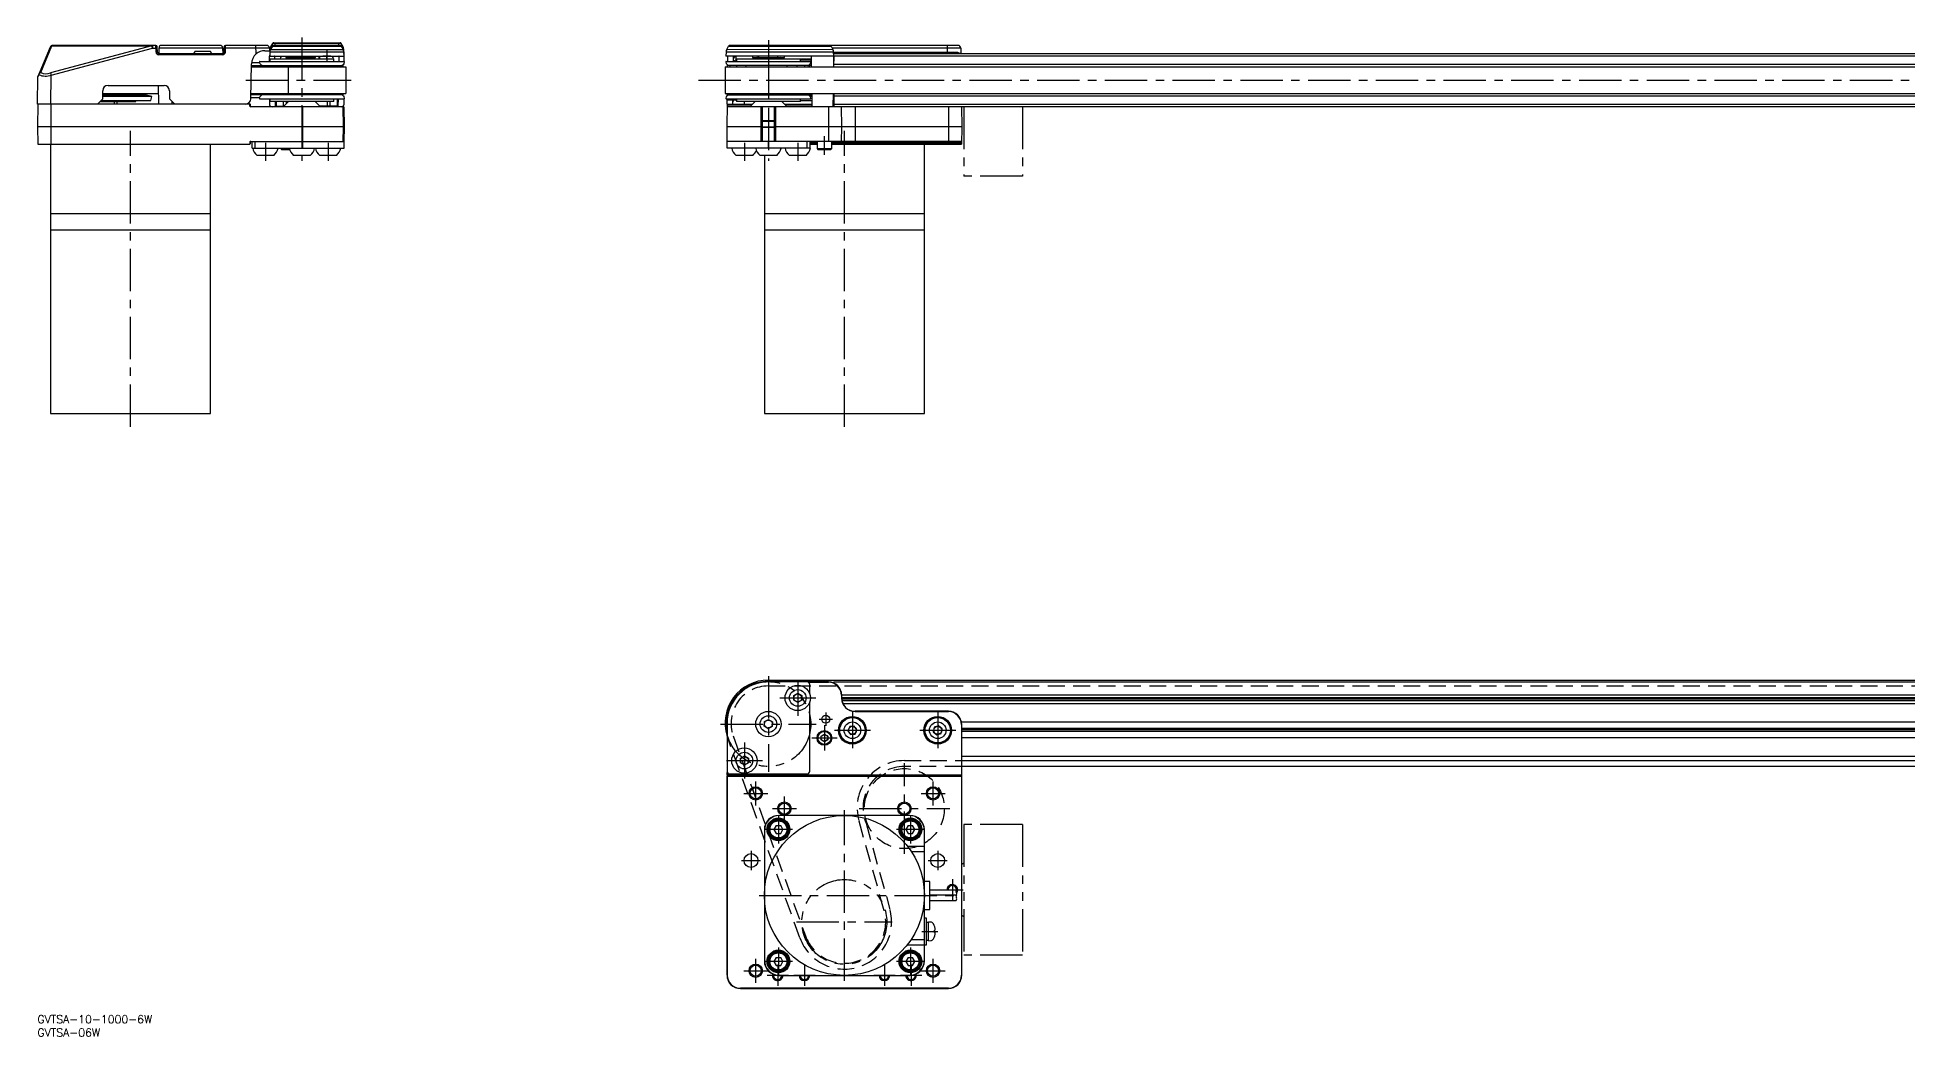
# Model space of a CAD drawing. Extents: x 0 to 1403, y -8 to 367.
# Drawn here: x 0 to 701, y -8 to 367 of the extents above; entities that cross this region are included whole.
import ezdxf

# ---------------------------------------------------------------- set-up
doc = ezdxf.new("R2010")
doc.units = 0
doc.header["$LTSCALE"] = 0.5
for name, pattern in [('CENTER', [50.8, 31.75, -6.35, 6.35, -6.35]), ('DASHED', [19.05, 12.7, -6.35]), ('PHANTOM', [63.5, 31.75, -6.35, 6.35, -6.35, 6.35, -6.35])]:
    doc.linetypes.add(name, pattern=pattern)
for name, color, linetype in [('MSM_CENTER', 1, 'CENTER'), ('MSM_CONTINUOUS', 7, 'CONTINUOUS'), ('MSM_DASHED', 4, 'DASHED'), ('MSM_IMAGINARY', 6, 'PHANTOM'), ('MSM_NARROW', 5, 'CONTINUOUS'), ('MSM_PART_NUMBER', 7, 'CONTINUOUS')]:
    doc.layers.add(name, color=color, linetype=linetype)
doc.styles.get("Standard").update_dxf_attribs({"font": 'txt.shx', "height": 3, "bigfont": 'bigfont.shx'})

# ---------------------------------------------------------------- blocks, each defined once
blk = doc.blocks.new('*U3')
at = {"layer": 'MSM_PART_NUMBER'}
blk.add_text('GVTSA-10-1000-6W', height=3, dxfattribs=at).set_placement((0, -3))
blk = doc.blocks.new('*U4')
at = {"layer": 'MSM_PART_NUMBER'}
blk.add_text('GVTSA-06W', height=3, dxfattribs=at).set_placement((0, -8))

msp = doc.modelspace()

# ---------------------------------------------------------------- linework, layer by layer
at = {"layer": 'MSM_CENTER'}
for p, q in [((99.2, 366.7), (99.2, 320.45)), ((274.1, 365.7), (274.1, 320.45)), ((108.5, 362), (108.5, 357.6)), ((78.17, 350.7), (117.7, 350.7)), ((247.9, 350.7), (1299.84, 350.7)), ((34.95, 220.7), (34.95, 331.7)), ((295.1, 322.7), (295.1, 329.7)), ((302.6, 220.7), (302.6, 331.7)), ((85.5, 327.2), (85.5, 320.45)), ((109, 327.2), (109, 320.45)), ((265.1, 327.2), (265.1, 320.45)), ((285.1, 327.2), (285.1, 320.45)), ((274.1, 127.12), (274.1, 91.29)), ((285.1, 125.75), (285.1, 112.25)), ((278.35, 119), (291.85, 119)), ((295.6, 113.5), (295.6, 108.5)), ((305.6, 113.62), (305.6, 100.12)), ((337.6, 113.62), (337.6, 100.12)), ((256.19, 109.2), (292.02, 109.2)), ((293.1, 111), (298.1, 111)), ((295.1, 108.75), (295.1, 99.25)), ((298.85, 106.87), (312.35, 106.87)), ((330.85, 106.87), (344.35, 106.87)), ((265.1, 102.25), (265.1, 88.75)), ((290.35, 104), (299.85, 104)), ((258.35, 95.5), (271.85, 95.5)), ((325.1, 60.5), (325.1, 94.5)), ((269.35, 78.7), (269.35, 87.7)), ((335.85, 78.7), (335.85, 87.7)), ((264.85, 83.2), (273.85, 83.2)), ((275.6, 77.5), (284.6, 77.5)), ((280.1, 73), (280.1, 82)), ((308.1, 77.5), (342.1, 77.5)), ((331.35, 83.2), (340.35, 83.2)), ((277.85, 74.95), (277.85, 64.45)), ((302.6, 12.95), (302.6, 76.95)), ((327.35, 74.95), (327.35, 64.45)), ((283.1, 69.7), (272.6, 69.7)), ((332.6, 69.7), (322.1, 69.7)), ((264, 58), (271.2, 58)), ((267.6, 61.6), (267.6, 54.4)), ((334, 58), (341.2, 58)), ((337.6, 61.6), (337.6, 54.4)), ((343.1, 51), (343.1, 43)), ((270.6, 44.95), (346.6, 44.95)), ((339.1, 47), (347.1, 47)), ((284.69, 35), (320.52, 35)), ((331.6, 31.45), (337.7, 31.45)), ((269.35, 12.2), (269.35, 21.2)), ((277.85, 25.45), (277.85, 14.95)), ((327.35, 25.45), (327.35, 14.95)), ((335.85, 12.2), (335.85, 21.2)), ((264.85, 16.7), (273.85, 16.7)), ((283.1, 20.2), (272.6, 20.2)), ((273.6, 15), (281.6, 15)), ((277.6, 19), (277.6, 11)), ((283.6, 15), (291.6, 15)), ((287.6, 19), (287.6, 11)), ((313.6, 15), (321.6, 15)), ((317.6, 19), (317.6, 11)), ((332.6, 20.2), (322.1, 20.2)), ((323.6, 15), (331.6, 15)), ((327.6, 19), (327.6, 11)), ((331.35, 16.7), (340.35, 16.7))]:
    msp.add_line(p, q, dxfattribs=at)
at = {"layer": 'MSM_CONTINUOUS'}
for p, q in [((88.67, 364.7), (113.49, 364.7)), ((89.14, 363.7), (89.14, 364.7)), ((112.86, 364.7), (112.86, 363.7)), ((4.74, 363.08), (0.26, 352.31)), ((1.25, 353.55), (5.43, 363.58)), ((42.9, 363.58), (4.95, 353.38)), ((5.19, 352.52), (43.13, 362.72)), ((5.43, 363.58), (42.9, 363.58)), ((44.46, 363.7), (5.67, 363.7)), ((43.13, 363.7), (43.13, 362.72)), ((43.13, 362.72), (44.96, 362.72)), ((44.49, 361.19), (44.45, 363.7)), ((44.49, 361.19), (44.99, 361.19)), ((44.99, 361.19), (44.96, 363.21)), ((45.49, 360.7), (45.49, 360.21)), ((69.51, 360.21), (45.49, 360.21)), ((45.54, 362.72), (45.5, 360.7)), ((45.5, 360.7), (69.5, 360.7)), ((69.46, 362.72), (45.54, 362.72)), ((68.46, 363.7), (46.54, 363.7)), ((58.99, 361.19), (59, 361.3)), ((59.2, 361.5), (64.8, 361.5)), ((61.39, 360.2), (61.39, 360.21)), ((62.61, 360.21), (62.61, 360.2)), ((65.01, 361.19), (65, 361.3)), ((69.46, 362.72), (69.5, 360.7)), ((69.51, 360.7), (69.51, 360.21)), ((70.01, 361.19), (70.04, 363.21)), ((70.51, 361.19), (70.01, 361.19)), ((86.98, 362.72), (70.04, 362.72)), ((70.51, 361.19), (70.55, 363.7)), ((85.98, 363.7), (70.54, 363.7)), ((82.02, 360.51), (81.97, 363.7)), ((83.47, 357.7), (115, 357.7)), ((85.26, 361.7), (87, 361.7)), ((86.98, 362.72), (87, 361.7)), ((87, 357.7), (87, 359.7)), ((87.13, 361.25), (87.1, 359.7)), ((87.1, 359.7), (114.9, 359.7)), ((87.41, 362.25), (87.13, 362.25)), ((87.13, 361.25), (114.87, 361.25)), ((87.2, 358.7), (111.2, 358.7)), ((87.2, 358.7), (87.2, 357.7)), ((88.11, 364.45), (87.39, 363.22)), ((88.11, 363.45), (87.39, 362.22)), ((87.97, 363.22), (87.39, 363.22)), ((87.39, 362.22), (114.61, 362.22)), ((113.89, 364.45), (88.11, 364.45)), ((88.11, 363.45), (113.89, 363.45)), ((113.46, 363.7), (88.54, 363.7)), ((91.4, 359.5), (89, 359.5)), ((89.02, 358.7), (89, 359.5)), ((89.5, 359.7), (89.5, 359.5)), ((93.2, 359.7), (93.2, 359.2)), ((93.2, 359.2), (104.2, 359.2)), ((94, 358.7), (94, 359.2)), ((94.1, 358.7), (94.1, 359.2)), ((95.2, 359.1), (95.2, 358.82)), ((96.18, 359.1), (95.2, 359.1)), ((96.18, 359.2), (96.18, 359.1)), ((103.16, 359.1), (97.54, 359.1)), ((102.23, 359.1), (102.23, 359.2)), ((103.66, 359.7), (103.66, 359.2)), ((104.13, 359.7), (104.13, 359.2)), ((104.2, 359.07), (104.2, 359.2)), ((110.43, 359.6), (105.65, 359.6)), ((105.65, 358.7), (105.65, 359.6)), ((105.75, 359.6), (105.75, 358.7)), ((106.8, 359.7), (106.8, 359.6)), ((107.01, 359.7), (107, 359.69)), ((107, 359.69), (107, 359.6)), ((110, 359.69), (107, 359.69)), ((108.5, 358.7), (108.5, 359.6)), ((110, 359.69), (109.99, 359.7)), ((110, 359.6), (110, 359.69)), ((110.2, 359.6), (110.2, 359.7)), ((113, 359.5), (110.6, 359.5)), ((111.2, 357.7), (111.2, 358.7)), ((112.5, 359.7), (112.5, 359.5)), ((113, 359.5), (112.97, 357.7)), ((114.61, 363.22), (113.89, 364.45)), ((113.89, 363.45), (114.61, 362.22)), ((114.61, 363.22), (114.03, 363.22)), ((114.87, 362.25), (114.59, 362.25)), ((114.9, 360.7), (114.87, 362.25)), ((114.87, 361.25), (114.9, 359.7)), ((114.88, 360.7), (114.9, 360.7)), ((115, 357.7), (115, 359.7)), ((258.23, 361.25), (258.2, 359.7)), ((1249.6, 359.7), (258.2, 359.7)), ((258.23, 361.25), (298.57, 361.25)), ((258.32, 357.7), (289.89, 357.7)), ((258.5, 362.22), (259.21, 363.45)), ((258.5, 362.23), (298.31, 362.22)), ((258.88, 357.7), (258.92, 359.7)), ((259.21, 363.45), (297.6, 363.45)), ((345.24, 363.7), (259.63, 363.7)), ((260.92, 359.7), (260.89, 357.7)), ((261.88, 358.2), (260.89, 357.7)), ((261.91, 359.7), (261.88, 358.2)), ((262.1, 358.2), (261.88, 358.2)), ((261.92, 359.7), (261.9, 358.2)), ((262.1, 358.7), (262.1, 357.7)), ((262.1, 358.7), (290.12, 358.7)), ((268.1, 359.7), (268.1, 359.2)), ((268.1, 359.2), (280.1, 359.2)), ((270.09, 359.7), (270.09, 359.2)), ((270.1, 359.1), (270.1, 358.7)), ((273.5, 359.1), (270.1, 359.1)), ((271.08, 359.2), (271.08, 359.1)), ((278.1, 359.1), (274.48, 359.1)), ((277.13, 359.1), (277.13, 359.2)), ((277.53, 359.7), (277.53, 359.2)), ((278.1, 358.7), (278.1, 359.1)), ((280.1, 359.2), (280.1, 359.7)), ((286.1, 357.7), (286.1, 358.7)), ((290.12, 358.42), (286.1, 358.42)), ((290.13, 358.2), (286.1, 358.2)), ((290.1, 359.5), (290.17, 355.7)), ((297.6, 363.45), (298.31, 362.22)), ((346.24, 362.72), (298.02, 362.72)), ((298.6, 359.7), (298.53, 355.7)), ((298.6, 359.7), (298.57, 361.25)), ((298.58, 361.2), (345.04, 361.2)), ((298.6, 360.7), (1290, 360.7)), ((298.6, 355.7), (298.6, 360.7)), ((341.27, 361.2), (341.22, 363.7)), ((343.27, 361.2), (344.14, 360.69)), ((345.04, 361.2), (346.12, 360.7)), ((346.24, 362.72), (346.28, 360.7)), ((0, 341.7), (0.18, 351.95)), ((0.56, 352.69), (0.18, 351.95)), ((0.18, 351.95), (0.26, 352.31)), ((4.95, 353.38), (5.19, 352.52)), ((5, 341.7), (5.19, 352.52)), ((80.03, 343.67), (80.26, 356.79)), ((80.24, 355.7), (115.7, 355.7)), ((80.25, 356.2), (114.7, 356.2)), ((83.29, 357.2), (80.29, 357.2)), ((82.5, 355.7), (82.5, 356.2)), ((83.74, 356.2), (83.74, 355.7)), ((84.81, 356.2), (84.81, 355.7)), ((87.23, 356.2), (87.23, 355.7)), ((90.76, 356.2), (90.76, 355.7)), ((94, 355.7), (94, 345.7)), ((106.19, 355.7), (106.19, 356.2)), ((110.04, 355.7), (110.04, 356.2)), ((112.88, 355.7), (112.88, 356.2)), ((114.45, 355.7), (114.45, 356.2)), ((114.66, 355.7), (114.66, 356.2)), ((114.7, 355.7), (114.7, 356.2)), ((114.82, 356.7), (115, 356.7)), ((115, 356.7), (115, 356.95)), ((115.7, 355.7), (115.7, 345.7)), ((257.9, 355.7), (257.9, 345.7)), ((257.9, 355.7), (1290.3, 355.7)), ((258.64, 356.2), (258.64, 355.7)), ((290.16, 356.2), (258.64, 356.2)), ((258.85, 356.2), (258.86, 356.4)), ((259.71, 356.2), (259.71, 355.7)), ((262.13, 356.2), (262.13, 355.7)), ((265.66, 356.2), (265.66, 355.7)), ((274.1, 355.7), (274.1, 345.7)), ((281.1, 355.7), (281.1, 356.2)), ((284.94, 355.7), (284.94, 356.2)), ((287.78, 355.7), (287.78, 356.2)), ((289.35, 355.7), (289.35, 356.2)), ((289.56, 355.7), (289.56, 356.2)), ((289.85, 356.87), (290.15, 356.87)), ((298.6, 356.7), (1249.6, 356.7)), ((22.5, 341.7), (24.5, 343.7)), ((24.5, 343.7), (24.5, 346.7)), ((24.5, 345.7), (45.37, 345.7)), ((40.43, 345.2), (24.5, 345.2)), ((41.43, 344.93), (24.5, 344.93)), ((42.93, 344.53), (24.5, 344.53)), ((26.5, 348.7), (47.5, 348.7)), ((32.66, 345.2), (32.66, 345.7)), ((36.36, 345.2), (36.36, 345.7)), ((38.99, 345.2), (38.99, 345.7)), ((40.31, 345.2), (40.31, 345.7)), ((42.93, 344.53), (40.43, 345.2)), ((42.52, 342.98), (42.93, 344.53)), ((45.32, 348.7), (45.44, 341.7)), ((49.5, 346.7), (49.5, 343.7)), ((49.5, 343.7), (51.5, 341.7)), ((80.04, 344.2), (83.29, 344.2)), ((114.7, 345.2), (80.06, 345.2)), ((80.07, 345.7), (115.7, 345.7)), ((83.42, 343.7), (114.98, 343.7)), ((83.7, 345.7), (83.7, 345.2)), ((83.74, 345.7), (83.74, 345.2)), ((84.5, 345.19), (84.5, 345.2)), ((84.81, 345.7), (84.81, 345.2)), ((87, 343.7), (87, 341.7)), ((87.2, 343.7), (87.2, 342.7)), ((87.23, 345.7), (87.23, 345.2)), ((90.76, 345.7), (90.76, 345.2)), ((106.19, 345.2), (106.19, 345.7)), ((110.04, 345.2), (110.04, 345.7)), ((111.2, 342.7), (111.2, 343.7)), ((112.5, 340.7), (112.5, 343.7)), ((112.72, 343.7), (112.67, 340.9)), ((112.88, 345.2), (112.88, 345.7)), ((114.45, 345.2), (114.45, 345.7)), ((114.66, 345.2), (114.66, 345.7)), ((114.7, 345.2), (114.7, 345.7)), ((115, 344.7), (114.82, 344.7)), ((115, 344.45), (115, 344.7)), ((115, 341.7), (115, 343.7)), ((257.9, 345.7), (1290.3, 345.7)), ((258.32, 343.7), (289.89, 343.7)), ((258.6, 341.7), (258.64, 343.7)), ((258.64, 345.7), (258.64, 345.2)), ((258.64, 345.2), (290.35, 345.2)), ((258.66, 344.87), (258.66, 345.2)), ((259.71, 345.7), (259.71, 345.2)), ((260.65, 343.7), (260.61, 341.7)), ((262.1, 343.7), (262.1, 342.7)), ((262.13, 345.7), (262.13, 345.2)), ((265.66, 345.7), (265.66, 345.2)), ((281.1, 345.2), (281.1, 345.7)), ((284.94, 345.2), (284.94, 345.7)), ((286.1, 342.7), (286.1, 343.7)), ((287.78, 345.2), (287.78, 345.7)), ((289.35, 345.2), (289.35, 345.7)), ((289.56, 345.2), (289.56, 345.7)), ((290.37, 344.53), (289.85, 344.53)), ((290.35, 345.7), (290.43, 340.9)), ((298.36, 345.7), (298.27, 340.9)), ((298.6, 345.7), (298.6, 340.7)), ((1249.6, 344.7), (298.6, 344.7)), ((0.15, 341.7), (0, 333.2)), ((79.65, 341.7), (0, 341.7)), ((5, 341.7), (5, 326.7)), ((23.5, 342.7), (36.93, 342.7)), ((23.78, 342.98), (42.52, 342.98)), ((28.95, 341.7), (28.95, 342.7)), ((29.93, 341.7), (29.93, 342.7)), ((36.93, 342.7), (36.93, 342.98)), ((50.56, 341.7), (50.58, 342.62)), ((79.65, 340.9), (79.65, 341.7)), ((79.65, 340.9), (79.85, 340.9)), ((79.85, 340.9), (79.85, 341.5)), ((114.87, 340.7), (80, 340.7)), ((87.16, 341.15), (87.16, 340.7)), ((111.2, 342.7), (87.2, 342.7)), ((89.33, 340.9), (89.3, 342.7)), ((89.33, 340.9), (92.4, 340.9)), ((89.5, 342.7), (89.5, 340.7)), ((94.2, 342.7), (92.2, 340.7)), ((92.34, 340.9), (92.34, 342.7)), ((93.38, 341.88), (93.39, 342.7)), ((99.5, 325.2), (99.5, 340.7)), ((106.2, 340.7), (104.2, 342.7)), ((112.67, 340.9), (106, 340.9)), ((108.61, 342.7), (108.63, 340.9)), ((109.66, 342.7), (109.66, 340.7)), ((114.76, 333.2), (114.62, 340.7)), ((114.67, 340.7), (114.8, 333.2)), ((114.84, 340.7), (114.84, 341.15)), ((114.87, 340.7), (115, 333.2)), ((258.6, 333.2), (258.75, 341.7)), ((258.6, 341.7), (268.1, 341.7)), ((260.64, 343.17), (258.63, 343.17)), ((1249.6, 340.7), (258.73, 340.7)), ((258.74, 340.9), (258.94, 340.9)), ((258.75, 341.7), (258.95, 341.5)), ((258.94, 340.9), (258.95, 341.5)), ((258.94, 340.9), (267.3, 340.9)), ((258.95, 341.5), (267.9, 341.5)), ((261.88, 343.2), (261.62, 343.2)), ((286.1, 342.7), (262.1, 342.7)), ((265.02, 342.7), (265.04, 341.7)), ((269.1, 342.7), (267.1, 340.7)), ((271.37, 327.7), (271.37, 340.7)), ((271.6, 327.7), (271.6, 340.7)), ((271.8, 340.7), (271.8, 327.7)), ((276.4, 327.7), (276.4, 340.7)), ((276.6, 340.7), (276.6, 327.7)), ((276.8, 340.7), (276.8, 327.7)), ((281.1, 340.7), (279.1, 342.7)), ((280.1, 341.7), (290.42, 341.7)), ((280.3, 341.5), (290.42, 341.5)), ((280.9, 340.9), (290.43, 340.9)), ((286.1, 342.98), (290.39, 342.98)), ((296.6, 340.7), (296.6, 327.7)), ((298.29, 341.7), (1258.6, 341.7)), ((301.6, 333.2), (301.47, 340.7)), ((306.6, 340.7), (306.6, 327.7)), ((341.6, 340.7), (341.6, 327.7)), ((346.47, 340.7), (346.6, 333.2)), ((114.76, 333.2), (0, 333.2)), ((0, 333.2), (0.11, 326.7)), ((114.66, 327.7), (114.76, 333.2)), ((114.8, 333.2), (114.7, 327.7)), ((115, 333.2), (114.8, 333.2)), ((115, 333.2), (114.9, 327.7)), ((114.99, 332.45), (114.99, 332.21)), ((115, 331.7), (114.99, 332.21)), ((115, 331.7), (114.99, 331.19)), ((271.6, 333.2), (258.6, 333.2)), ((258.7, 327.7), (258.6, 333.2)), ((276.6, 335.4), (271.6, 335.4)), ((271.6, 333), (276.6, 333)), ((276.4, 335.2), (271.8, 335.2)), ((271.8, 333.2), (276.4, 333.2)), ((346.6, 333.2), (276.6, 333.2)), ((301.51, 327.7), (301.6, 333.2)), ((346.6, 333.2), (346.49, 326.7)), ((0.11, 326.7), (79.66, 326.7)), ((4.95, 326.7), (4.95, 225.7)), ((64.95, 225.7), (64.95, 326.7)), ((79.69, 327.5), (79.65, 326.7)), ((79.69, 327.5), (79.89, 327.51)), ((79.86, 326.89), (79.89, 327.51)), ((80.03, 327.7), (115, 327.7)), ((80.5, 325.2), (80.5, 327.7)), ((80.5, 325.2), (115, 325.2)), ((81.5, 327.7), (81.5, 325.2)), ((91.25, 325.2), (91.25, 325)), ((91.25, 325), (91.55, 324.7)), ((91.25, 325), (94.49, 325)), ((91.55, 324.7), (94.58, 324.7)), ((115, 325.2), (115, 327.7)), ((258.6, 325.2), (258.6, 327.7)), ((346.51, 327.7), (258.6, 327.7)), ((289.85, 325.2), (258.6, 325.2)), ((274.1, 325.2), (274.1, 327.7)), ((288.6, 325.2), (288.6, 327.7)), ((289.6, 327.7), (289.6, 325.2)), ((289.6, 327.51), (292.35, 327.51)), ((292.35, 326.89), (289.6, 326.89)), ((289.6, 326.7), (292.35, 326.7)), ((292.35, 327.7), (292.35, 325)), ((292.35, 325), (292.65, 324.7)), ((292.35, 325), (297.85, 325)), ((292.65, 324.7), (297.55, 324.7)), ((297.55, 324.7), (297.85, 325)), ((297.85, 325), (297.85, 327.7)), ((297.85, 327.51), (346.3, 327.51)), ((346.29, 326.89), (297.85, 326.89)), ((297.85, 326.7), (346.49, 326.7)), ((332.6, 225.7), (332.6, 326.7)), ((346.3, 327.51), (346.29, 326.89)), ((346.29, 326.89), (346.49, 326.7)), ((346.3, 327.51), (346.5, 327.5)), ((88.63, 322.45), (82.38, 322.45)), ((102.32, 322.45), (96.08, 322.45)), ((112.13, 322.45), (105.88, 322.45)), ((268.23, 322.45), (261.98, 322.45)), ((277.23, 322.45), (270.98, 322.45)), ((272.6, 322.45), (272.6, 225.7)), ((288.23, 322.45), (281.98, 322.45)), ((4.95, 300.7), (64.95, 300.7)), ((272.6, 300.7), (332.6, 300.7)), ((64.95, 294.4), (4.95, 294.4)), ((332.6, 294.4), (272.6, 294.4)), ((4.95, 225.7), (64.95, 225.7)), ((272.6, 225.7), (332.6, 225.7)), ((274.1, 125.7), (1274.1, 125.7)), ((296.6, 125), (274.1, 125)), ((283.6, 119.87), (285.1, 120.73)), ((283.6, 118.13), (283.6, 119.87)), ((285.1, 120.73), (286.6, 119.87)), ((286.6, 119.87), (286.6, 118.13)), ((289.03, 124.9), (296.6, 124.9)), ((289.6, 120.52), (289.6, 124)), ((296.6, 125), (296.6, 124.9)), ((298.6, 125), (1276.6, 125)), ((298.6, 125), (298.6, 124.58)), ((301.51, 120), (301.51, 119)), ((301.51, 120), (301.6, 120)), ((301.6, 120.2), (1220.61, 120.2)), ((301.6, 119), (301.6, 120)), ((285.1, 117.27), (283.6, 118.13)), ((286.6, 118.13), (285.1, 117.27)), ((289.6, 91.5), (289.6, 117.48)), ((301.51, 119), (301.6, 119)), ((1192.23, 119.02), (301.6, 119.02)), ((1191.93, 118.5), (301.63, 118.5)), ((301.71, 117.98), (1192.23, 117.98)), ((1220.61, 116.8), (302.11, 116.8)), ((306.6, 114), (306.6, 113.9)), ((341.6, 114), (306.6, 114)), ((306.6, 113.9), (341.6, 113.9)), ((341.6, 114), (341.6, 113.9)), ((258.6, 109.5), (258.6, 15)), ((272.55, 108.42), (272.65, 110.15)), ((274, 107.47), (272.55, 108.42)), ((272.65, 110.15), (274.2, 110.93)), ((275.55, 108.25), (274, 107.47)), ((274.2, 110.93), (275.65, 109.98)), ((275.65, 109.98), (275.55, 108.25)), ((293.85, 104.72), (295.1, 105.44)), ((295.1, 105.44), (296.35, 104.72)), ((304.59, 108.28), (303.88, 106.7)), ((303.88, 106.7), (304.89, 105.29)), ((306.32, 108.45), (304.59, 108.28)), ((304.89, 105.29), (306.61, 105.46)), ((307.33, 107.04), (306.32, 108.45)), ((306.61, 105.46), (307.33, 107.04)), ((336.31, 108.02), (335.96, 106.32)), ((335.96, 106.32), (337.25, 105.17)), ((337.95, 108.57), (336.31, 108.02)), ((337.25, 105.17), (338.89, 105.72)), ((339.25, 107.41), (337.95, 108.57)), ((338.89, 105.72), (339.25, 107.41)), ((346.5, 110), (1220.61, 110)), ((346.51, 109), (346.51, 90.03)), ((346.6, 109), (346.51, 109)), ((346.6, 15), (346.6, 109)), ((1179.6, 107.52), (346.6, 107.52)), ((1179.6, 107), (346.6, 107)), ((346.6, 106.48), (1179.6, 106.48)), ((293.85, 103.28), (293.85, 104.72)), ((295.1, 102.56), (293.85, 103.28)), ((296.35, 103.28), (295.1, 102.56)), ((296.35, 104.72), (296.35, 103.28)), ((1220.61, 104), (346.6, 104)), ((263.6, 96.37), (265.1, 97.23)), ((263.6, 94.63), (263.6, 96.37)), ((265.1, 93.77), (263.6, 94.63)), ((265.1, 97.23), (266.6, 96.37)), ((266.6, 94.63), (265.1, 93.77)), ((266.6, 96.37), (266.6, 94.63)), ((1276.6, 97), (346.6, 97)), ((346.6, 95.5), (1265.87, 95.5)), ((1272.46, 93.3), (346.6, 93.3)), ((258.7, 90.03), (258.7, 91.07)), ((258.7, 89.69), (258.71, 89.65)), ((258.71, 89.65), (258.72, 89.66)), ((258.71, 15), (258.71, 89.65)), ((258.72, 89.66), (346.49, 89.66)), ((346.3, 90.09), (258.9, 90.09)), ((258.9, 89.89), (258.9, 90.09)), ((258.91, 89.86), (258.9, 89.89)), ((258.9, 89.89), (346.3, 89.89)), ((346.29, 89.86), (258.91, 89.86)), ((259.6, 90.5), (288.6, 90.5)), ((268.12, 84.86), (269.46, 81.14)), ((346.3, 89.89), (346.29, 89.86)), ((346.3, 90.09), (346.3, 89.89)), ((346.49, 89.65), (346.5, 89.69)), ((346.49, 89.66), (346.49, 89.65)), ((346.49, 89.65), (346.49, 15)), ((276.99, 71.2), (276.12, 69.7)), ((276.99, 71.2), (278.72, 71.2)), ((327.2, 74.95), (278, 74.95)), ((279.58, 69.7), (278.72, 71.2)), ((326.48, 71.2), (325.62, 69.7)), ((326.48, 71.2), (328.21, 71.2)), ((329.08, 69.7), (328.21, 71.2)), ((272.6, 69.55), (272.6, 20.35)), ((276.12, 69.7), (276.99, 68.2)), ((276.99, 68.2), (278.72, 68.2)), ((278.72, 68.2), (279.58, 69.7)), ((325.62, 69.7), (326.48, 68.2)), ((326.22, 63.45), (332.6, 63.45)), ((326.48, 68.2), (328.21, 68.2)), ((328.21, 68.2), (329.08, 69.7)), ((332.6, 20.35), (332.6, 69.55)), ((327.66, 61.45), (332.6, 61.45)), ((334.6, 50.2), (332.6, 50.2)), ((334.6, 39.7), (334.6, 50.2)), ((344.6, 46.95), (334.6, 46.95)), ((344.6, 45.08), (334.6, 45.08)), ((334.6, 43.08), (344.5, 43.08)), ((332.6, 39.7), (334.6, 39.7)), ((333.4, 36.45), (332.6, 36.45)), ((333.4, 26.45), (333.4, 36.45)), ((327.66, 28.45), (332.6, 28.45)), ((334.1, 34.8), (333.4, 34.8)), ((333.4, 28.1), (334.1, 28.1)), ((334.97, 34.92), (334.1, 34.95)), ((334.1, 27.95), (334.1, 34.95)), ((336.69, 31.85), (336.4, 31.85)), ((336.4, 31.05), (336.4, 31.85)), ((336.69, 31.05), (336.4, 31.05)), ((276.99, 21.7), (276.12, 20.2)), ((276.99, 21.7), (278.72, 21.7)), ((279.58, 20.2), (278.72, 21.7)), ((326.48, 21.7), (325.62, 20.2)), ((326.22, 26.45), (333.4, 26.45)), ((326.48, 21.7), (328.21, 21.7)), ((329.08, 20.2), (328.21, 21.7)), ((334.1, 27.95), (334.97, 27.98)), ((258.6, 15), (258.71, 15)), ((276.12, 20.2), (276.99, 18.7)), ((276.99, 18.7), (278.72, 18.7)), ((278, 14.95), (327.2, 14.95)), ((278.72, 18.7), (279.58, 20.2)), ((325.62, 20.2), (326.48, 18.7)), ((326.48, 18.7), (328.21, 18.7)), ((328.21, 18.7), (329.08, 20.2)), ((346.6, 15), (346.49, 15)), ((341.6, 10.11), (263.6, 10.11)), ((263.6, 10), (263.6, 10.11)), ((263.6, 10), (341.6, 10)), ((341.6, 10), (341.6, 10.11))]:
    msp.add_line(p, q, dxfattribs=at)
for centre, radius in [((285.1, 119), 4.75), ((285.1, 119), 3.12), ((285.1, 119), 1.5), ((274.1, 109.2), 4.75), ((274.1, 109.2), 3.12), ((295.6, 111), 1.5), ((274.1, 109.2), 1.5), ((295.1, 104), 2.75), ((295.1, 104), 2.45), ((295.1, 104), 1.25), ((305.6, 106.87), 5.17), ((305.6, 106.87), 5), ((305.6, 106.87), 4.75), ((305.6, 106.87), 3.12), ((305.6, 106.87), 1.5), ((337.6, 106.87), 5.17), ((337.6, 106.87), 5), ((337.6, 106.87), 4.75), ((337.6, 106.87), 3.12), ((337.6, 106.87), 1.5), ((265.1, 95.5), 4.75), ((265.1, 95.5), 3.12), ((265.1, 95.5), 1.5), ((269.35, 83.2), 2.07), ((335.85, 83.2), 2.07), ((280.1, 77.5), 2.07), ((325.1, 77.5), 2.5), ((302.6, 44.95), 30), ((277.85, 69.7), 4.25), ((277.85, 69.7), 4), ((277.85, 69.7), 3.8), ((277.85, 69.7), 3.5), ((277.85, 69.7), 3.2), ((327.35, 69.7), 4.25), ((327.35, 69.7), 4), ((327.35, 69.7), 3.8), ((327.35, 69.7), 3.5), ((327.35, 69.7), 3.2), ((267.6, 58), 2.6), ((337.6, 58), 2.6), ((277.85, 20.2), 4.25), ((277.85, 20.2), 4), ((277.85, 20.2), 3.8), ((277.85, 20.2), 3.5), ((277.85, 20.2), 3.2), ((327.35, 20.2), 4.25), ((327.35, 20.2), 4), ((327.35, 20.2), 3.8), ((327.35, 20.2), 3.5), ((327.35, 20.2), 3.2), ((269.35, 16.7), 2.07), ((335.85, 16.7), 2.07)]:
    msp.add_circle(centre, radius, dxfattribs=at)
for centre, radius, start, end in [((88.66, 363.96), 0.739, 89.56478, 138.57182), ((113.48, 364.24), 0.463, 27.38979, 88.95909), ((5.67, 362.7), 1, 90, 157.38014), ((5.52, 362.74), 0.849, 95.88329, 155.90216), ((5.68, 363.37), 0.328, 92.92872, 140.20066), ((43.15, 363.37), 0.328, 92.92919, 140.20073), ((-65.81, 333.54), 112.78, 14.99117, 15.44654), ((44.46, 363.2), 0.5, 1.00563, 90.96867), ((45.49, 361.21), 1, 181.00015, 269.99992), ((45.49, 361.2), 0.5, 181.00825, 269.99187), ((46.54, 362.7), 1, 90, 179), ((58.49, 361.2), 0.5, 270, 359), ((59.2, 361.3), 0.2, 90, 179), ((64.8, 361.3), 0.2, 1, 90), ((65.51, 361.2), 0.5, 181, 270), ((68.46, 362.7), 1, 1, 90), ((69.51, 361.21), 1, 270.00008, 358.99985), ((69.51, 361.2), 0.5, 270.00813, 358.99175), ((70.54, 363.2), 0.5, 89.03133, 178.99437), ((85.26, 356.7), 5, 130.40615, 179), ((85.23, 356.78), 4.92, 89.67411, 130.73206), ((83.42, 357.5), 0.2, 90, 188.84988), ((85.98, 362.7), 1, 0.99987, 90.00014), ((88, 359.7), 1, 153.14006, 180), ((90.35, 361.88), 3.24, 155.61504, 173.38505), ((89.18, 361.21), 2.05, 150.35886, 178.64123), ((88.54, 363.2), 0.501, 90.09119, 149.90889), ((88.8, 359.5), 0.2, 1, 90), ((92, 358.7), 1, 126.53528, 180), ((99.86, 344.64), 14.93, 102.6494, 109.57066), ((101.41, 338.95), 20.72, 103.43936, 107.55779), ((99.87, 346.86), 12.54, 103.88231, 109.23968), ((106.61, 400.88), 42.87, 256.4863, 259.72964), ((105.66, 396.42), 38.41, 256.34891, 259.14577), ((104.98, 391.73), 33.46, 256.40591, 260.72531), ((101.84, 361.04), 2.39, 281.86968, 299.65106), ((102.79, 359.31), 0.421, 303.37704, 344.38338), ((103.32, 359.69), 1.01, 281.77754, 331.16157), ((103.56, 359.36), 0.694, 287.95572, 337.799), ((103.66, 359.22), 0.555, 291.2334, 344.80742), ((103.98, 359.07), 0.218, 0.01442, 6.84757), ((110, 358.7), 1, 0, 53.46472), ((113.2, 359.5), 0.2, 90, 179), ((113.47, 363.21), 0.494, 29.58504, 90.41487), ((111.74, 361.9), 3.16, 6.36774, 24.63072), ((112.86, 361.22), 2.01, 1.09299, 29.90692), ((114, 359.7), 1, 0, 26.85994), ((114.98, 357.5), 0.2, 351.15012, 90), ((258.32, 357.5), 0.2, 90, 188.84988), ((260.23, 361.22), 2, 150, 179), ((259.64, 363.2), 0.5, 90, 150), ((264.03, 357.84), 3.14, 143.74097, 179.72018), ((269.52, 358.54), 0.439, 124.30948, 158.76084), ((270.71, 356.83), 2.53, 110.36119, 124.88489), ((271.8, 356.37), 3.04, 111.52972, 116.19103), ((272.56, 363.93), 5.09, 248.40838, 251.71165), ((464.41, -556.84), 935.62, 101.74371, 101.89321), ((467.5, -571.85), 950.86, 101.74335, 101.86056), ((470.14, 1302.63), 963.61, 258.25394, 258.40089), ((472.53, 1313.98), 975.3, 258.25359, 258.36896), ((425.25, 1086.61), 742.97, 258.2538, 258.44473), ((276.01, 362.92), 4.05, 289.42632, 293.30597), ((276.73, 357.14), 2.24, 61.04153, 66.86507), ((278.1, 357.99), 1.27, 40.34793, 71.91208), ((278.9, 358.7), 0.203, 359.91883, 34.411), ((289.89, 357.5), 0.2, 351.15012, 90), ((289.9, 359.5), 0.2, 1, 90), ((297.16, 363.2), 0.5, 30.00033, 90), ((296.57, 361.22), 2, 1.00013, 29.94458), ((345.18, 362.64), 1.06, 4.23717, 86.76294), ((1.22, 352.86), 0.685, 87.60533, 194.80896), ((1.66, 352.51), 1.11, 111.49285, 170.92144), ((3.12, 359.15), 6.95, 248.41682, 287.34337), ((3.28, 357.55), 4.49, 243.04335, 291.82067), ((84.7, 357.7), 1.5, 188.84988, 270), ((113.7, 357.7), 1.5, 270, 351.15012), ((259.6, 357.7), 1.5, 188.84988, 270), ((288.6, 357.7), 1.5, 270, 351.15012), ((26.5, 346.7), 2, 90, 180), ((47.5, 346.7), 2, 0, 90), ((78.03, 343.7), 2, 270, 359), ((84.7, 343.7), 1.5, 90, 171.15012), ((83.42, 343.9), 0.2, 171.15012, 270), ((113.7, 343.7), 1.5, 8.84988, 90), ((114.98, 343.9), 0.2, 270, 8.84988), ((259.6, 343.7), 1.5, 90, 171.15012), ((258.32, 343.9), 0.2, 171.15012, 270), ((288.6, 343.7), 1.5, 8.84988, 90), ((289.89, 343.9), 0.2, 270, 8.84988), ((79.65, 341.5), 0.2, 0, 90), ((80.06, 341.21), 0.515, 217.6555, 262.92353), ((80.05, 340.9), 0.2, 179.99988, 269.99998), ((88, 341.7), 1, 180, 270), ((89.53, 340.9), 0.2, 180.99975, 270.00034), ((108.8, 340.87), 0.179, 171.76205, 252.6169), ((112.46, 340.91), 0.211, 280.72538, 356.95614), ((114, 341.7), 1, 270, 0), ((261.62, 342.2), 0.997, 89.81289, 179.187), ((261.88, 344.2), 1, 270.00058, 282.75297), ((290.63, 340.9), 0.2, 181, 270), ((298.07, 340.9), 0.2, 270, 359), ((114.49, 331.2), 0.5, 340.37745, 359), ((271.8, 335.4), 0.2, 180, 270), ((271.8, 333), 0.2, 90, 180), ((276.4, 335.4), 0.2, 270, 0), ((276.4, 333), 0.2, 0, 90), ((79.66, 326.9), 0.2, 270, 357.5), ((80.09, 327.19), 0.516, 97.09288, 142.30249), ((80.62, 326.95), 0.923, 125.13266, 142.36728), ((85.41, 326.1), 4.75, 190.93157, 230.22689), ((85.59, 326.1), 4.75, 309.77311, 349.06843), ((99.11, 326.1), 4.75, 190.93157, 230.22689), ((99.29, 326.1), 4.75, 309.77311, 349.06843), ((108.91, 326.1), 4.75, 190.93157, 230.22689), ((109.09, 326.1), 4.75, 309.77311, 349.06843), ((265.02, 326.1), 4.75, 190.93157, 230.22689), ((265.19, 326.1), 4.75, 309.77311, 338.31399), ((274.02, 326.1), 4.75, 190.93157, 230.22689), ((274.19, 326.1), 4.75, 309.77311, 349.06843), ((285.02, 326.1), 4.75, 190.93157, 230.22689), ((285.19, 326.1), 4.75, 309.77311, 349.06843), ((274.1, 109.5), 16.2, 90, 196.90462), ((274.1, 109.2), 15.98, 81.28571, 183.17154), ((274.1, 109.5), 15.5, 90, 180), ((288.6, 124), 1, 0, 90), ((296.6, 120), 5, 359.99999, 89.99998), ((296.6, 120), 4.9, 359.99998, 90.00001), ((306.6, 119), 5.1, 180, 269.99999), ((306.6, 119), 5, 179.99999, 270.00002), ((341.6, 109), 5, 359.99999, 89.99997), ((341.6, 109), 4.9, 359.99994, 90.00002), ((280.68, 110.2), 22.62, 184.78406, 192.53065), ((259.6, 91.5), 1, 180, 270), ((288.6, 91.5), 1, 270, 0), ((258.9, 89.69), 0.393, 89.72293, 120.84249), ((277.31, 90.04), 18.61, 180.03944, 181.10038), ((258.9, 89.69), 0.2, 90.00576, 179.88428), ((258.92, 89.65), 0.209, 93.47509, 177.52396), ((346.28, 89.65), 0.209, 2.3952, 86.60594), ((346.3, 89.69), 0.394, 59.19702, 90.23756), ((346.3, 89.69), 0.2, 359.88495, 89.9774), ((327.77, 90.05), 18.73, 358.90312, 359.95587), ((278.35, 69.2), 5.75, 90, 180), ((278, 69.55), 5.4, 90, 180), ((326.85, 69.2), 5.75, 360, 90), ((327.2, 69.55), 5.4, 0, 90), ((343.1, 47), 2, 323.39861, 181.39634), ((334.93, 33.72), 1.2, 28.22805, 88), ((334.93, 29.18), 1.2, 272, 331.77195), ((330.7, 31.45), 6, 3.82256, 28.22805), ((330.7, 31.45), 6, 331.77195, 356.17744), ((263.6, 15), 5, 179.99999, 269.99997), ((263.6, 15), 4.89, 180, 269.99996), ((278.35, 20.7), 5.75, 180, 270), ((278, 20.35), 5.4, 180, 270), ((277.6, 15), 1.62, 168.26553, 358.27711), ((287.6, 15), 1.62, 181.72289, 358.27711), ((317.6, 15), 1.62, 181.72289, 358.27711), ((327.6, 15), 1.62, 181.72289, 11.7678), ((326.85, 20.7), 5.75, 270, 0), ((327.2, 20.35), 5.4, 270, 0), ((341.6, 15), 4.89, 270.00004, 0), ((341.6, 15), 5, 270.00003, 0.00001)]:
    msp.add_arc(centre, radius, start, end, dxfattribs=at)
at = {"layer": 'MSM_DASHED'}
for p, q in [((274.1, 123.5), (1274.1, 123.5)), ((258.86, 104), (258.6, 104.79)), ((285.95, 28.99), (258.86, 104)), ((260.93, 104.74), (288.02, 29.73)), ((325.1, 95.5), (346.6, 95.5)), ((346.6, 93.3), (325.1, 93.3)), ((317.53, 39.18), (308.06, 73.03)), ((310.72, 72.02), (319.66, 39.72))]:
    msp.add_line(p, q, dxfattribs=at)
msp.add_circle((325.1, 77.5), 15, dxfattribs=at)
for centre, radius, start, end in [((274.1, 109.5), 14, 90, 199.85685), ((325.1, 77.8), 17.7, 90, 195.63108), ((325.1, 77.8), 15.5, 90, 201.89627), ((302.6, 35), 17.7, 199.85685, 15.47269), ((302.6, 35), 15.5, 199.86915, 15.63108), ((294.59, 33.92), 23.53, 12.90722, 12.90724)]:
    msp.add_arc(centre, radius, start, end, dxfattribs=at)
at = {"layer": 'MSM_IMAGINARY'}
for p, q in [((347.4, 340.7), (347.4, 314.7)), ((369.4, 340.7), (369.4, 314.7)), ((369.4, 314.7), (347.4, 314.7)), ((347.4, 71.5), (347.4, 22.5)), ((369.4, 71.5), (347.4, 71.5)), ((369.4, 71.5), (369.4, 22.5)), ((347.4, 57), (346.6, 56.5)), ((346.6, 37.5), (347.4, 37)), ((369.4, 22.5), (347.4, 22.5))]:
    msp.add_line(p, q, dxfattribs=at)
for centre in [(274.1, 109.2), (302.6, 35)]:
    msp.add_circle(centre, 15.91, dxfattribs=at)
at = {"layer": 'MSM_NARROW'}
for centre, radius in [((269.35, 83.2), 2.5), ((335.85, 83.2), 2.5), ((280.1, 77.5), 2.5), ((325.1, 77.5), 2.07), ((269.35, 16.7), 2.5), ((335.85, 16.7), 2.5)]:
    msp.add_circle(centre, radius, dxfattribs=at)
for centre, radius, start, end in [((343.1, 47), 1.62, 331.21697, 181.7229), ((345.23, 46.51), 0.769, 145.33997, 214.66006), ((345.2, 44.65), 0.739, 144.60294, 215.39708), ((343.73, 43.72), 1, 319.90852, 30), ((343.73, 45.58), 1, 330, 30), ((277.6, 15), 2, 165.98856, 358.60367), ((287.6, 15), 2, 181.39633, 358.60367), ((317.6, 15), 2, 181.39633, 358.60367), ((327.6, 15), 2, 181.39633, 14.04346)]:
    msp.add_arc(centre, radius, start, end, dxfattribs=at)

# ---------------------------------------------------------------- block references
at = {"layer": 'MSM_CONTINUOUS'}
for name in ['*U3', '*U4']:
    msp.add_blockref(name, (0, 0), dxfattribs=at)

doc.saveas('drawing.dxf')
